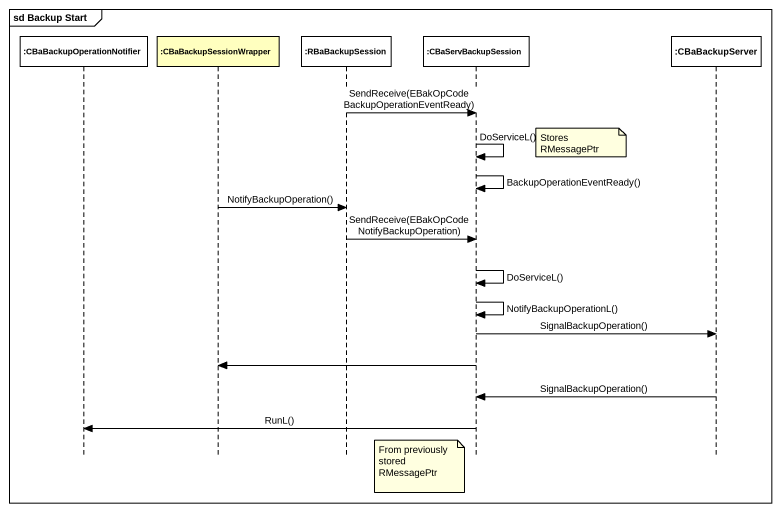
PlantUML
@startuml
mainframe sd Backup Start
hide footbox
participant ":CBaBackupOperationNotifier" as CBaBackupOperationNotifier #FFFFFF
participant ":CBaBackupSessionWrapper" as CBaBackupSessionWrapper #FFFFBF
participant ":RBaBackupSession" as RBaBackupSession #FFFFFF
participant ":CBaServBackupSession" as CBaServBackupSession #FFFFFF
participant ":CBaBackupServer" as CBaBackupServer #FFFFFF

RBaBackupSession -> CBaServBackupSession : SendReceive(EBakOpCodeBackupOperationEventReady)
note right of CBaServBackupSession : Stores RMessagePtr
CBaServBackupSession -> CBaServBackupSession : DoServiceL()
CBaServBackupSession -> CBaServBackupSession : BackupOperationEventReady()
CBaBackupSessionWrapper -> RBaBackupSession : NotifyBackupOperation()
RBaBackupSession -> CBaServBackupSession : SendReceive(EBakOpCodeNotifyBackupOperation)
CBaServBackupSession -> CBaServBackupSession : DoServiceL()
CBaServBackupSession -> CBaServBackupSession : NotifyBackupOperationL()
CBaServBackupSession -> CBaBackupServer : SignalBackupOperation()
CBaServBackupSession -> CBaBackupSessionWrapper
CBaBackupServer -> CBaServBackupSession : SignalBackupOperation()
CBaServBackupSession -> CBaBackupOperationNotifier : RunL()
note left of CBaServBackupSession
  From previously
  stored RMessagePtr
end note
@enduml
